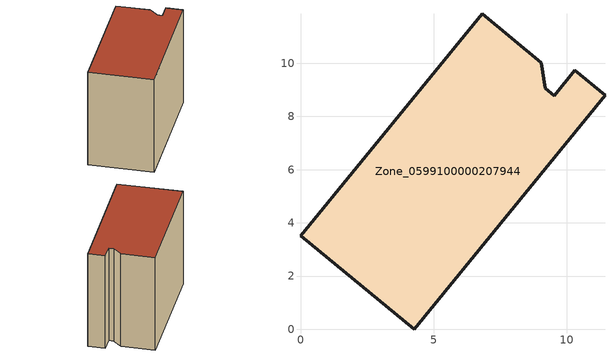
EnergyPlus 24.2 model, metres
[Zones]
Zone_0599100000207944
 floor ground (C_G): 0,3.51 6.82,11.86 9.05,10.02 9.19,9.06 9.53,8.78 10.3,9.73 11.44,8.8 4.28,0 z0
 wall outside (C_F): 4.28,0 11.44,8.8 10.3,9.73 9.53,8.78 9.19,9.06 9.05,10.02 6.82,11.86 0,3.51 4.28,0 z0:8.77
 roof outside (C_R): 6.82,11.86 0,3.51 4.28,0 11.44,8.8 10.3,9.73 9.53,8.78 9.19,9.06 9.05,10.02 z8.77
[BUILDING]
Pand.0599100000207944: North Axis=0; Terrain=City; Loads Convergence Tolerance Value=0.04; Temperature Convergence Tolerance Value=0.4; Solar Distribution=FullExterior; Maximum Number of Warmup Days=25; Minimum Number of Warmup Days=1
[Site:Location]
Rotterdam.The.Hague.AP_ZH_NLD Design_Conditions: Latitude=51.96; Longitude=4.45; Time Zone=1; Elevation=-4.5
[SITE:GROUNDTEMPERATURE:BUILDINGSURFACE]
18, 18, 18, 18, 18, 18, 18, 18, 18, 18, 18, 18
[MATERIAL] Thermal Absorptance=0.9; Solar Absorptance=0.7; Visible Absorptance=0.7
Name | Roughness | Thickness | Conductivity | Density | Specific Heat
G.TI.1946 | MediumSmooth | 0.15 | 1 | 540 | 1210
F.TI.1946 | Rough | 0.3 | 0.857143 | 1920 | 840
R.TI.1946 | MediumRough | 0.2 | 0.1 | 1500 | 1000
[CONSTRUCTION]
C_G: G.TI.1946
C_F: F.TI.1946
C_R: R.TI.1946
[ZONE]
Zone_0599100000207944: Type=1; Multiplier=1; Ceiling Height=Autocalculate; Volume=Autocalculate; Floor Area=autocalculate; Part of Total Floor Area=Yes
[ZONEINFILTRATION:DESIGNFLOWRATE]
Infil_Zone_0599100000207944: Zone or ZoneList or Space or SpaceList=Zone_0599100000207944; Schedule=AlwaysOn; Design Flow Rate Calculation Method=Flow/Area; Flow Rate per Floor Area=0.003; Constant Term Coefficient=1; Temperature Term Coefficient=0; Velocity Term Coefficient=0; Velocity Squared Term Coefficient=0
[HVACTEMPLATE:ZONE:IDEALLOADSAIRSYSTEM]
Zone_0599100000207944: Maximum Heating Supply Air Temperature=50; Minimum Cooling Supply Air Temperature=13; Maximum Heating Supply Air Humidity Ratio=0.0156; Minimum Cooling Supply Air Humidity Ratio=0.0077; Heating Limit=NoLimit; Cooling Limit=NoLimit; Dehumidification Control Type=ConstantSensibleHeatRatio; Cooling Sensible Heat Ratio=0.7; Dehumidification Setpoint=60; Humidification Control Type=None; Humidification Setpoint=30; Outdoor Air Method=None; Outdoor Air Flow Rate per Person=0.00944; Outdoor Air Flow Rate per Zone Floor Area=0; Outdoor Air Flow Rate per Zone=0; Demand Controlled Ventilation Type=None; Outdoor Air Economizer Type=NoEconomizer; Heat Recovery Type=None; Sensible Heat Recovery Effectiveness=0.7; Latent Heat Recovery Effectiveness=0.65
[ZONECONTROL:THERMOSTAT]
ThermostatControl_Zone_0599100000207944: Zone or ZoneList=Zone_0599100000207944; Control Type Schedule=DualSetpointControlType; Control 1=Thermostat_Zone_0599100000207944; Temperature Difference Between Cutout And Setpoint=0
[THERMOSTATSETPOINT:DUALSETPOINT]
Thermostat_Zone_0599100000207944: Heating Setpoint Temperature Schedule=HeatingSetpoint_Zone_0599100000207944; Cooling Setpoint Temperature Schedule=CoolingSetpoint_Zone_0599100000207944
[SCHEDULE:COMPACT]
HeatingSetpoint_Zone_0599100000207944: Through: 12/31, For: AllDays, Until: 24:00, 21
CoolingSetpoint_Zone_0599100000207944: Through: 12/31, For: AllDays, Until: 24:00, 24
DualSetpointControlType: Through: 12/31, For: AllDays, Until: 24:00, 4
AlwaysOn: Through: 12/31, For: AllDays, Until: 24:00, 1
